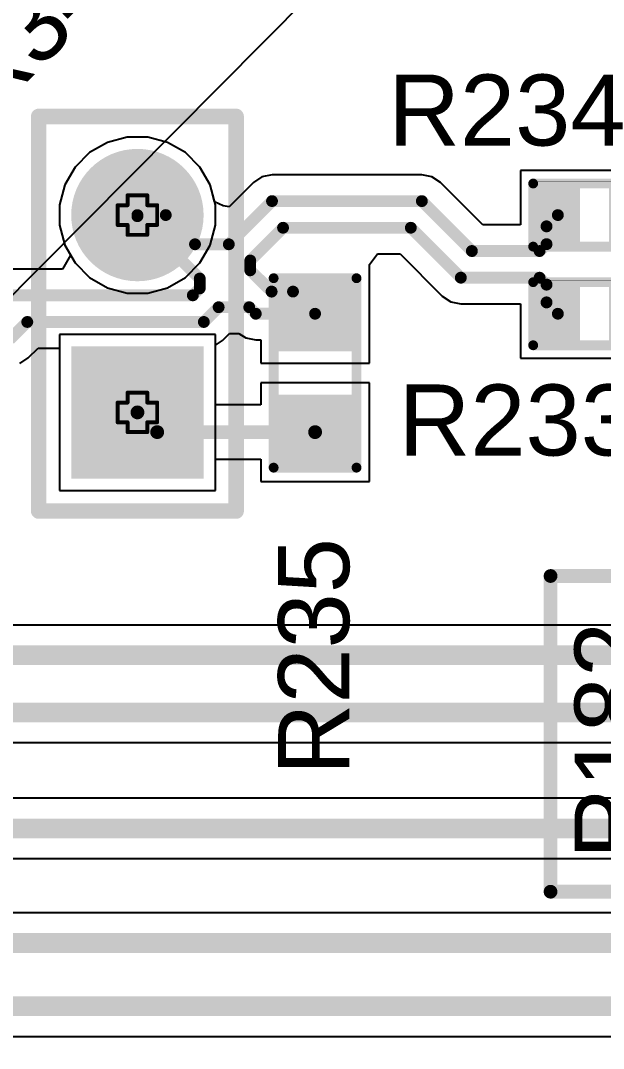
# Model space of a CAD drawing. Header units: inches. Extents: x -11 to 5379, y 0 to 5429.
# Drawn here: x 71.67 to 79.17, y 68.47 to 81.7 of the extents above; entities that cross this region are included whole.
import ezdxf

# ---------------------------------------------------------------- set-up
doc = ezdxf.new("R2010")
doc.units = ezdxf.units.IN
for name, color, linetype in [('Bottom Layer', 5, 'Continuous'), ('Bottom Solder', 6, 'Continuous'), ('Drill Drawing', 1, 'Continuous'), ('GND', 16, 'Continuous'), ('Multi-Layer', 9, 'Continuous'), ('Pad Holes', 156, 'Continuous'), ('PWR', 76, 'Continuous'), ('Top Layer', 1, 'Continuous'), ('Top Overlay', 2, 'Continuous'), ('Top Paste', 8, 'Continuous'), ('Top Solder', 216, 'Continuous')]:
    doc.layers.add(name, color=color, linetype=linetype)
doc.styles.add('Arial', font='', dxfattribs={"height": 0.2})
doc.styles.get('Arial').set_extended_font_data('Arial')

# ---------------------------------------------------------------- blocks, each defined once
blk = doc.blocks.new('R___0603_25')
at = {"layer": 'Top Layer'}
for points in [[(-0.381, 0.4445), (-0.381, -0.4445), (-1.143, -0.4445), (-1.143, 0.4445)], [(1.143, 0.4445), (1.143, -0.4445), (0.381, -0.4445), (0.381, 0.4445)]]:
    blk.add_hatch(color=1, dxfattribs=at).paths.add_polyline_path(points)
at = {"layer": 'Top Paste'}
for points in [[(-0.381, 0.4445), (-0.381, -0.4445), (-1.143, -0.4445), (-1.143, 0.4445)], [(1.143, 0.4445), (1.143, -0.4445), (0.381, -0.4445), (0.381, 0.4445)]]:
    blk.add_hatch(color=8, dxfattribs=at).paths.add_polyline_path(points)
at = {"layer": 'Top Solder'}
for points in [[(-0.2794, 0.5461), (-0.2794, -0.5461), (-1.2446, -0.5461), (-1.2446, 0.5461)], [(1.2446, 0.5461), (1.2446, -0.5461), (0.2794, -0.5461), (0.2794, 0.5461)]]:
    blk.add_hatch(color=216, dxfattribs=at).paths.add_polyline_path(points)
at = {"layer": 'Top Overlay'}
for points in [[(-1.2192, 0.5334, 0.127, 0.127, 0), (1.2192, 0.5334, 0.127, 0.127, 0)], [(-1.2192, 0.5334, 0.127, 0.127, 0), (-1.2192, -0.5334, 0.127, 0.127, 0)], [(1.2192, 0.5334, 0.127, 0.127, 0), (1.2192, -0.5334, 0.127, 0.127, 0)], [(-1.2192, -0.5334, 0.127, 0.127, 0), (1.2192, -0.5334, 0.127, 0.127, 0)]]:
    blk.add_lwpolyline(points, format="xyseb", dxfattribs=at)
for points in [[(-1.25095, 0.5334, 0.0635, 0.0635, 1), (-1.18745, 0.5334, 0.0635, 0.0635, 1)], [(-1.25095, 0.5334, 0.0635, 0.0635, 1), (-1.18745, 0.5334, 0.0635, 0.0635, 1)], [(1.18745, 0.5334, 0.0635, 0.0635, 1), (1.25095, 0.5334, 0.0635, 0.0635, 1)], [(1.18745, 0.5334, 0.0635, 0.0635, 1), (1.25095, 0.5334, 0.0635, 0.0635, 1)], [(-1.25095, -0.5334, 0.0635, 0.0635, 1), (-1.18745, -0.5334, 0.0635, 0.0635, 1)], [(-1.25095, -0.5334, 0.0635, 0.0635, 1), (-1.18745, -0.5334, 0.0635, 0.0635, 1)], [(1.18745, -0.5334, 0.0635, 0.0635, 1), (1.25095, -0.5334, 0.0635, 0.0635, 1)], [(1.18745, -0.5334, 0.0635, 0.0635, 1), (1.25095, -0.5334, 0.0635, 0.0635, 1)]]:
    blk.add_lwpolyline(points, format="xyseb", close=True, dxfattribs=at)
blk = doc.blocks.new('R___0402_26')
at = {"layer": 'Top Layer'}
for points in [[(-0.699, -0.318), (-0.699, 0.318), (-0.241, 0.318), (-0.241, -0.318)], [(0.241, -0.318), (0.241, 0.318), (0.699, 0.318), (0.699, -0.318)]]:
    blk.add_hatch(color=1, dxfattribs=at).paths.add_polyline_path(points)
at = {"layer": 'Top Paste'}
for points in [[(-0.699, -0.318), (-0.699, 0.318), (-0.241, 0.318), (-0.241, -0.318)], [(0.241, -0.318), (0.241, 0.318), (0.699, 0.318), (0.699, -0.318)]]:
    blk.add_hatch(color=8, dxfattribs=at).paths.add_polyline_path(points)
at = {"layer": 'Top Solder'}
for points in [[(-0.754, -0.373), (-0.754, 0.373), (-0.186, 0.373), (-0.186, -0.373)], [(0.186, -0.373), (0.186, 0.373), (0.754, 0.373), (0.754, -0.373)]]:
    blk.add_hatch(color=216, dxfattribs=at).paths.add_polyline_path(points)
at = {"layer": 'Top Overlay'}
for points in [[(-0.787, 0.406, 0.127, 0.127, 0), (-0.787, -0.406, 0.127, 0.127, 0)], [(0.787, 0.406, 0.127, 0.127, 0), (-0.787, 0.406, 0.127, 0.127, 0)], [(0.787, 0.406, 0.127, 0.127, 0), (0.787, -0.406, 0.127, 0.127, 0)], [(0.787, -0.406, 0.127, 0.127, 0), (-0.787, -0.406, 0.127, 0.127, 0)], [(0.813, -0.432, 0.00323, 0.00323, 0), (-0.813, -0.432, 0.00323, 0.00323, 0)]]:
    blk.add_lwpolyline(points, format="xyseb", dxfattribs=at)
for points in [[(-0.819, 0.406, 0.0635, 0.0635, 1), (-0.756, 0.406, 0.0635, 0.0635, 1)], [(-0.819, 0.406, 0.0635, 0.0635, 1), (-0.756, 0.406, 0.0635, 0.0635, 1)], [(0.756, 0.406, 0.0635, 0.0635, 1), (0.819, 0.406, 0.0635, 0.0635, 1)], [(0.756, 0.406, 0.0635, 0.0635, 1), (0.819, 0.406, 0.0635, 0.0635, 1)], [(-0.819, -0.406, 0.0635, 0.0635, 1), (-0.756, -0.406, 0.0635, 0.0635, 1)], [(-0.819, -0.406, 0.0635, 0.0635, 1), (-0.756, -0.406, 0.0635, 0.0635, 1)], [(0.756, -0.406, 0.0635, 0.0635, 1), (0.819, -0.406, 0.0635, 0.0635, 1)], [(0.756, -0.406, 0.0635, 0.0635, 1), (0.819, -0.406, 0.0635, 0.0635, 1)], [(-0.814, -0.432, 0.00161, 0.00161, 1), (-0.812, -0.432, 0.00161, 0.00161, 1)], [(0.812, -0.432, 0.00161, 0.00161, 1), (0.814, -0.432, 0.00161, 0.00161, 1)]]:
    blk.add_lwpolyline(points, format="xyseb", close=True, dxfattribs=at)
blk = doc.blocks.new('R___0402_27')
at = {"layer": 'Top Layer'}
for points in [[(-0.699, -0.318), (-0.699, 0.318), (-0.241, 0.318), (-0.241, -0.318)], [(0.241, -0.318), (0.241, 0.318), (0.699, 0.318), (0.699, -0.318)]]:
    blk.add_hatch(color=1, dxfattribs=at).paths.add_polyline_path(points)
at = {"layer": 'Top Paste'}
for points in [[(-0.699, -0.318), (-0.699, 0.318), (-0.241, 0.318), (-0.241, -0.318)], [(0.241, -0.318), (0.241, 0.318), (0.699, 0.318), (0.699, -0.318)]]:
    blk.add_hatch(color=8, dxfattribs=at).paths.add_polyline_path(points)
at = {"layer": 'Top Solder'}
for points in [[(-0.754, -0.373), (-0.754, 0.373), (-0.186, 0.373), (-0.186, -0.373)], [(0.186, -0.373), (0.186, 0.373), (0.754, 0.373), (0.754, -0.373)]]:
    blk.add_hatch(color=216, dxfattribs=at).paths.add_polyline_path(points)
at = {"layer": 'Top Overlay'}
for points in [[(-0.787, 0.406, 0.127, 0.127, 0), (-0.787, -0.406, 0.127, 0.127, 0)], [(0.787, 0.406, 0.127, 0.127, 0), (-0.787, 0.406, 0.127, 0.127, 0)], [(0.787, 0.406, 0.127, 0.127, 0), (0.787, -0.406, 0.127, 0.127, 0)], [(0.787, -0.406, 0.127, 0.127, 0), (-0.787, -0.406, 0.127, 0.127, 0)], [(0.813, -0.432, 0.00323, 0.00323, 0), (-0.813, -0.432, 0.00323, 0.00323, 0)]]:
    blk.add_lwpolyline(points, format="xyseb", dxfattribs=at)
for points in [[(-0.819, 0.406, 0.0635, 0.0635, 1), (-0.756, 0.406, 0.0635, 0.0635, 1)], [(-0.819, 0.406, 0.0635, 0.0635, 1), (-0.756, 0.406, 0.0635, 0.0635, 1)], [(0.756, 0.406, 0.0635, 0.0635, 1), (0.819, 0.406, 0.0635, 0.0635, 1)], [(0.756, 0.406, 0.0635, 0.0635, 1), (0.819, 0.406, 0.0635, 0.0635, 1)], [(-0.819, -0.406, 0.0635, 0.0635, 1), (-0.756, -0.406, 0.0635, 0.0635, 1)], [(-0.819, -0.406, 0.0635, 0.0635, 1), (-0.756, -0.406, 0.0635, 0.0635, 1)], [(0.756, -0.406, 0.0635, 0.0635, 1), (0.819, -0.406, 0.0635, 0.0635, 1)], [(0.756, -0.406, 0.0635, 0.0635, 1), (0.819, -0.406, 0.0635, 0.0635, 1)], [(-0.814, -0.432, 0.00161, 0.00161, 1), (-0.812, -0.432, 0.00161, 0.00161, 1)], [(0.812, -0.432, 0.00161, 0.00161, 1), (0.814, -0.432, 0.00161, 0.00161, 1)]]:
    blk.add_lwpolyline(points, format="xyseb", close=True, dxfattribs=at)
blk = doc.blocks.new('HDR1X2__28')
at = {"layer": 'Bottom Layer'}
blk.add_hatch(color=5, dxfattribs=at).paths.add_polyline_path([(-0.75, 0.75), (0.75, 0.75), (0.75, -0.75), (-0.75, -0.75)])
h = blk.add_hatch(color=5, dxfattribs=at)
edge = h.paths.add_edge_path()
edge.add_arc((2.54, 0), 0.75, 0, 360)
at = {"layer": 'Bottom Solder'}
blk.add_hatch(color=6, dxfattribs=at).paths.add_polyline_path([(-0.852, 0.852), (0.852, 0.852), (0.852, -0.852), (-0.852, -0.852)])
h = blk.add_hatch(color=6, dxfattribs=at)
edge = h.paths.add_edge_path()
edge.add_arc((2.54, 0), 0.852, 0, 360)
at = {"layer": 'GND'}
blk.add_hatch(color=16, dxfattribs=at).paths.add_polyline_path([(-0.75, 0.75), (0.75, 0.75), (0.75, -0.75), (-0.75, -0.75)])
h = blk.add_hatch(color=16, dxfattribs=at)
edge = h.paths.add_edge_path()
edge.add_arc((2.54, 0), 0.75, 0, 360)
at = {"layer": 'Multi-Layer'}
blk.add_hatch(color=9, dxfattribs=at).paths.add_polyline_path([(-0.75, 0.75), (0.75, 0.75), (0.75, -0.75), (-0.75, -0.75)])
h = blk.add_hatch(color=9, dxfattribs=at)
edge = h.paths.add_edge_path()
edge.add_arc((2.54, 0), 0.75, 0, 360)
at = {"layer": 'Pad Holes'}
h = blk.add_hatch(color=7, dxfattribs=at)
edge = h.paths.add_edge_path()
edge.add_arc((0, 0), 0.45, 0, 360)
h = blk.add_hatch(color=7, dxfattribs=at)
edge = h.paths.add_edge_path()
edge.add_arc((2.54, 0), 0.45, 0, 360)
at = {"layer": 'PWR'}
blk.add_hatch(color=76, dxfattribs=at).paths.add_polyline_path([(-0.75, 0.75), (0.75, 0.75), (0.75, -0.75), (-0.75, -0.75)])
h = blk.add_hatch(color=76, dxfattribs=at)
edge = h.paths.add_edge_path()
edge.add_arc((2.54, 0), 0.75, 0, 360)
at = {"layer": 'Top Layer'}
blk.add_hatch(color=1, dxfattribs=at).paths.add_polyline_path([(-0.75, 0.75), (0.75, 0.75), (0.75, -0.75), (-0.75, -0.75)])
h = blk.add_hatch(color=1, dxfattribs=at)
edge = h.paths.add_edge_path()
edge.add_arc((2.54, 0), 0.75, 0, 360)
at = {"layer": 'Top Solder'}
blk.add_hatch(color=216, dxfattribs=at).paths.add_polyline_path([(-0.852, 0.852), (0.852, 0.852), (0.852, -0.852), (-0.852, -0.852)])
h = blk.add_hatch(color=216, dxfattribs=at)
edge = h.paths.add_edge_path()
edge.add_arc((2.54, 0), 0.852, 0, 360)
at = {"layer": 'Top Overlay'}
for points in [[(-1.27, 1.27, 0.2, 0.2, 0), (3.81, 1.27, 0.2, 0.2, 0)], [(-1.27, 1.27, 0.2, 0.2, 0), (-1.27, -1.27, 0.2, 0.2, 0)], [(3.81, 1.27, 0.2, 0.2, 0), (3.81, -1.27, 0.2, 0.2, 0)], [(-1.27, -1.27, 0.2, 0.2, 0), (3.81, -1.27, 0.2, 0.2, 0)]]:
    blk.add_lwpolyline(points, format="xyseb", dxfattribs=at)
for points in [[(-1.32, 1.27, 0.1, 0.1, 1), (-1.22, 1.27, 0.1, 0.1, 1)], [(-1.32, 1.27, 0.1, 0.1, 1), (-1.22, 1.27, 0.1, 0.1, 1)], [(3.76, 1.27, 0.1, 0.1, 1), (3.86, 1.27, 0.1, 0.1, 1)], [(3.76, 1.27, 0.1, 0.1, 1), (3.86, 1.27, 0.1, 0.1, 1)], [(-1.32, -1.27, 0.1, 0.1, 1), (-1.22, -1.27, 0.1, 0.1, 1)], [(-1.32, -1.27, 0.1, 0.1, 1), (-1.22, -1.27, 0.1, 0.1, 1)], [(3.76, -1.27, 0.1, 0.1, 1), (3.86, -1.27, 0.1, 0.1, 1)], [(3.76, -1.27, 0.1, 0.1, 1), (3.86, -1.27, 0.1, 0.1, 1)]]:
    blk.add_lwpolyline(points, format="xyseb", close=True, dxfattribs=at)

msp = doc.modelspace()

# ---------------------------------------------------------------- linework, layer by layer
at = {"layer": 'Bottom Layer'}
for p, q in [((73.038, 80.199), (72.783, 80.131)), ((73.302, 80.199), (73.038, 80.199)), ((73.558, 80.131), (73.302, 80.199)), ((72.783, 80.131), (72.554, 79.999)), ((73.787, 79.999), (73.558, 80.131)), ((72.554, 79.999), (72.367, 79.812)), ((73.973, 79.812), (73.787, 79.999)), ((72.367, 79.812), (72.234, 79.583)), ((74.106, 79.583), (73.973, 79.812)), ((72.234, 79.583), (72.166, 79.327)), ((74.174, 79.327), (74.106, 79.583)), ((72.166, 79.327), (72.166, 79.063)), ((74.174, 79.063), (74.174, 79.327)), ((72.166, 79.063), (72.234, 78.808)), ((74.106, 78.808), (74.174, 79.063)), ((72.234, 78.808), (72.367, 78.579)), ((73.973, 78.579), (74.106, 78.808)), ((72.367, 78.579), (72.554, 78.392)), ((73.787, 78.392), (73.973, 78.579)), ((72.554, 78.392), (72.783, 78.26)), ((73.558, 78.26), (73.787, 78.392)), ((72.783, 78.26), (73.038, 78.191)), ((73.302, 78.191), (73.558, 78.26)), ((73.038, 78.191), (73.302, 78.191)), ((74.174, 77.659), (72.166, 77.659)), ((72.166, 77.659), (72.166, 75.651)), ((74.174, 75.651), (74.174, 77.659)), ((72.166, 75.651), (74.174, 75.651))]:
    msp.add_line(p, q, dxfattribs=at)
at = {"layer": 'Bottom Solder'}
msp.add_line((6.245, 12.319), (5379.208, 5429.208), dxfattribs=at)
at = {"layer": 'Drill Drawing'}
for points in [[(73.043, 79.322, 0.0508, 0.0508, 0), (73.043, 79.449, 0.0508, 0.0508, 0)], [(73.043, 79.449, 0.0508, 0.0508, 0), (73.297, 79.449, 0.0508, 0.0508, 0)], [(73.297, 79.322, 0.0508, 0.0508, 0), (73.297, 79.449, 0.0508, 0.0508, 0)], [(72.916, 79.068, 0.0508, 0.0508, 0), (72.916, 79.322, 0.0508, 0.0508, 0)], [(72.916, 79.322, 0.0508, 0.0508, 0), (73.043, 79.322, 0.0508, 0.0508, 0)], [(73.297, 79.322, 0.0508, 0.0508, 0), (73.424, 79.322, 0.0508, 0.0508, 0)], [(73.424, 79.068, 0.0508, 0.0508, 0), (73.424, 79.322, 0.0508, 0.0508, 0)], [(72.916, 79.068, 0.0508, 0.0508, 0), (73.043, 79.068, 0.0508, 0.0508, 0)], [(73.043, 78.941, 0.0508, 0.0508, 0), (73.043, 79.068, 0.0508, 0.0508, 0)], [(73.297, 79.068, 0.0508, 0.0508, 0), (73.424, 79.068, 0.0508, 0.0508, 0)], [(73.297, 78.941, 0.0508, 0.0508, 0), (73.297, 79.068, 0.0508, 0.0508, 0)], [(73.043, 78.941, 0.0508, 0.0508, 0), (73.297, 78.941, 0.0508, 0.0508, 0)], [(73.043, 76.782, 0.0508, 0.0508, 0), (73.043, 76.909, 0.0508, 0.0508, 0)], [(73.043, 76.909, 0.0508, 0.0508, 0), (73.297, 76.909, 0.0508, 0.0508, 0)], [(73.297, 76.782, 0.0508, 0.0508, 0), (73.297, 76.909, 0.0508, 0.0508, 0)], [(72.916, 76.528, 0.0508, 0.0508, 0), (72.916, 76.782, 0.0508, 0.0508, 0)], [(72.916, 76.782, 0.0508, 0.0508, 0), (73.043, 76.782, 0.0508, 0.0508, 0)], [(73.297, 76.782, 0.0508, 0.0508, 0), (73.424, 76.782, 0.0508, 0.0508, 0)], [(73.424, 76.528, 0.0508, 0.0508, 0), (73.424, 76.782, 0.0508, 0.0508, 0)], [(72.916, 76.528, 0.0508, 0.0508, 0), (73.043, 76.528, 0.0508, 0.0508, 0)], [(73.043, 76.401, 0.0508, 0.0508, 0), (73.043, 76.528, 0.0508, 0.0508, 0)], [(73.297, 76.528, 0.0508, 0.0508, 0), (73.424, 76.528, 0.0508, 0.0508, 0)], [(73.297, 76.401, 0.0508, 0.0508, 0), (73.297, 76.528, 0.0508, 0.0508, 0)], [(73.043, 76.401, 0.0508, 0.0508, 0), (73.297, 76.401, 0.0508, 0.0508, 0)]]:
    msp.add_lwpolyline(points, format="xyseb", dxfattribs=at)
for points in [[(73.03, 79.449, 0.0254, 0.0254, 1), (73.056, 79.449, 0.0254, 0.0254, 1)], [(73.03, 79.449, 0.0254, 0.0254, 1), (73.056, 79.449, 0.0254, 0.0254, 1)], [(73.284, 79.449, 0.0254, 0.0254, 1), (73.31, 79.449, 0.0254, 0.0254, 1)], [(73.284, 79.449, 0.0254, 0.0254, 1), (73.31, 79.449, 0.0254, 0.0254, 1)], [(72.903, 79.322, 0.0254, 0.0254, 1), (72.929, 79.322, 0.0254, 0.0254, 1)], [(72.903, 79.322, 0.0254, 0.0254, 1), (72.929, 79.322, 0.0254, 0.0254, 1)], [(73.03, 79.322, 0.0254, 0.0254, 1), (73.056, 79.322, 0.0254, 0.0254, 1)], [(73.03, 79.322, 0.0254, 0.0254, 1), (73.056, 79.322, 0.0254, 0.0254, 1)], [(73.284, 79.322, 0.0254, 0.0254, 1), (73.31, 79.322, 0.0254, 0.0254, 1)], [(73.284, 79.322, 0.0254, 0.0254, 1), (73.31, 79.322, 0.0254, 0.0254, 1)], [(73.411, 79.322, 0.0254, 0.0254, 1), (73.437, 79.322, 0.0254, 0.0254, 1)], [(73.411, 79.322, 0.0254, 0.0254, 1), (73.437, 79.322, 0.0254, 0.0254, 1)], [(72.903, 79.068, 0.0254, 0.0254, 1), (72.929, 79.068, 0.0254, 0.0254, 1)], [(72.903, 79.068, 0.0254, 0.0254, 1), (72.929, 79.068, 0.0254, 0.0254, 1)], [(73.03, 79.068, 0.0254, 0.0254, 1), (73.056, 79.068, 0.0254, 0.0254, 1)], [(73.03, 79.068, 0.0254, 0.0254, 1), (73.056, 79.068, 0.0254, 0.0254, 1)], [(73.284, 79.068, 0.0254, 0.0254, 1), (73.31, 79.068, 0.0254, 0.0254, 1)], [(73.284, 79.068, 0.0254, 0.0254, 1), (73.31, 79.068, 0.0254, 0.0254, 1)], [(73.411, 79.068, 0.0254, 0.0254, 1), (73.437, 79.068, 0.0254, 0.0254, 1)], [(73.411, 79.068, 0.0254, 0.0254, 1), (73.437, 79.068, 0.0254, 0.0254, 1)], [(73.03, 78.941, 0.0254, 0.0254, 1), (73.056, 78.941, 0.0254, 0.0254, 1)], [(73.03, 78.941, 0.0254, 0.0254, 1), (73.056, 78.941, 0.0254, 0.0254, 1)], [(73.284, 78.941, 0.0254, 0.0254, 1), (73.31, 78.941, 0.0254, 0.0254, 1)], [(73.284, 78.941, 0.0254, 0.0254, 1), (73.31, 78.941, 0.0254, 0.0254, 1)], [(73.03, 76.909, 0.0254, 0.0254, 1), (73.056, 76.909, 0.0254, 0.0254, 1)], [(73.03, 76.909, 0.0254, 0.0254, 1), (73.056, 76.909, 0.0254, 0.0254, 1)], [(73.284, 76.909, 0.0254, 0.0254, 1), (73.31, 76.909, 0.0254, 0.0254, 1)], [(73.284, 76.909, 0.0254, 0.0254, 1), (73.31, 76.909, 0.0254, 0.0254, 1)], [(72.903, 76.782, 0.0254, 0.0254, 1), (72.929, 76.782, 0.0254, 0.0254, 1)], [(72.903, 76.782, 0.0254, 0.0254, 1), (72.929, 76.782, 0.0254, 0.0254, 1)], [(73.03, 76.782, 0.0254, 0.0254, 1), (73.056, 76.782, 0.0254, 0.0254, 1)], [(73.03, 76.782, 0.0254, 0.0254, 1), (73.056, 76.782, 0.0254, 0.0254, 1)], [(73.284, 76.782, 0.0254, 0.0254, 1), (73.31, 76.782, 0.0254, 0.0254, 1)], [(73.284, 76.782, 0.0254, 0.0254, 1), (73.31, 76.782, 0.0254, 0.0254, 1)], [(73.411, 76.782, 0.0254, 0.0254, 1), (73.437, 76.782, 0.0254, 0.0254, 1)], [(73.411, 76.782, 0.0254, 0.0254, 1), (73.437, 76.782, 0.0254, 0.0254, 1)], [(72.903, 76.528, 0.0254, 0.0254, 1), (72.929, 76.528, 0.0254, 0.0254, 1)], [(72.903, 76.528, 0.0254, 0.0254, 1), (72.929, 76.528, 0.0254, 0.0254, 1)], [(73.03, 76.528, 0.0254, 0.0254, 1), (73.056, 76.528, 0.0254, 0.0254, 1)], [(73.03, 76.528, 0.0254, 0.0254, 1), (73.056, 76.528, 0.0254, 0.0254, 1)], [(73.284, 76.528, 0.0254, 0.0254, 1), (73.31, 76.528, 0.0254, 0.0254, 1)], [(73.284, 76.528, 0.0254, 0.0254, 1), (73.31, 76.528, 0.0254, 0.0254, 1)], [(73.411, 76.528, 0.0254, 0.0254, 1), (73.437, 76.528, 0.0254, 0.0254, 1)], [(73.411, 76.528, 0.0254, 0.0254, 1), (73.437, 76.528, 0.0254, 0.0254, 1)], [(73.03, 76.401, 0.0254, 0.0254, 1), (73.056, 76.401, 0.0254, 0.0254, 1)], [(73.03, 76.401, 0.0254, 0.0254, 1), (73.056, 76.401, 0.0254, 0.0254, 1)], [(73.284, 76.401, 0.0254, 0.0254, 1), (73.31, 76.401, 0.0254, 0.0254, 1)], [(73.284, 76.401, 0.0254, 0.0254, 1), (73.31, 76.401, 0.0254, 0.0254, 1)]]:
    msp.add_lwpolyline(points, format="xyseb", close=True, dxfattribs=at)
at = {"layer": 'GND'}
for p, q in [((73.038, 80.199), (72.783, 80.131)), ((73.302, 80.199), (73.038, 80.199)), ((73.558, 80.131), (73.302, 80.199)), ((72.783, 80.131), (72.554, 79.999)), ((73.787, 79.999), (73.558, 80.131)), ((72.554, 79.999), (72.367, 79.812)), ((73.973, 79.812), (73.787, 79.999)), ((72.367, 79.812), (72.234, 79.583)), ((74.106, 79.583), (73.973, 79.812)), ((72.234, 79.583), (72.166, 79.327)), ((74.174, 79.327), (74.106, 79.583)), ((72.166, 79.327), (72.166, 79.063)), ((74.174, 79.063), (74.174, 79.327)), ((72.166, 79.063), (72.234, 78.808)), ((74.106, 78.808), (74.174, 79.063)), ((72.234, 78.808), (72.367, 78.579)), ((73.973, 78.579), (74.106, 78.808)), ((72.367, 78.579), (72.554, 78.392)), ((73.787, 78.392), (73.973, 78.579)), ((72.554, 78.392), (72.783, 78.26)), ((73.558, 78.26), (73.787, 78.392)), ((72.783, 78.26), (73.038, 78.191)), ((73.302, 78.191), (73.558, 78.26)), ((73.038, 78.191), (73.302, 78.191)), ((74.174, 77.659), (72.166, 77.659)), ((72.166, 77.659), (72.166, 75.651)), ((74.174, 75.651), (74.174, 77.659)), ((72.166, 75.651), (74.174, 75.651))]:
    msp.add_line(p, q, dxfattribs=at)
at = {"layer": 'PWR'}
for p, q in [((73.038, 80.199), (72.783, 80.131)), ((73.302, 80.199), (73.038, 80.199)), ((73.558, 80.131), (73.302, 80.199)), ((72.783, 80.131), (72.554, 79.999)), ((73.787, 79.999), (73.558, 80.131)), ((72.554, 79.999), (72.367, 79.812)), ((73.973, 79.812), (73.787, 79.999)), ((72.367, 79.812), (72.234, 79.583)), ((74.106, 79.583), (73.973, 79.812)), ((72.234, 79.583), (72.166, 79.327)), ((74.174, 79.327), (74.106, 79.583)), ((72.166, 79.327), (72.166, 79.063)), ((74.174, 79.063), (74.174, 79.327)), ((72.166, 79.063), (72.234, 78.808)), ((74.106, 78.808), (74.174, 79.063)), ((72.234, 78.808), (72.367, 78.579)), ((73.973, 78.579), (74.106, 78.808)), ((72.367, 78.579), (72.554, 78.392)), ((73.787, 78.392), (73.973, 78.579)), ((72.554, 78.392), (72.783, 78.26)), ((73.558, 78.26), (73.787, 78.392)), ((72.783, 78.26), (73.038, 78.191)), ((73.302, 78.191), (73.558, 78.26)), ((73.038, 78.191), (73.302, 78.191)), ((74.174, 77.659), (72.166, 77.659)), ((72.166, 77.659), (72.166, 75.651)), ((74.174, 75.651), (74.174, 77.659)), ((72.166, 75.651), (74.174, 75.651))]:
    msp.add_line(p, q, dxfattribs=at)
at = {"layer": 'Top Layer'}
for p, q in [((73.038, 80.199), (72.783, 80.131)), ((73.302, 80.199), (73.038, 80.199)), ((73.558, 80.131), (73.302, 80.199)), ((72.783, 80.131), (72.554, 79.999)), ((73.787, 79.999), (73.558, 80.131)), ((72.554, 79.999), (72.367, 79.812)), ((73.973, 79.812), (73.787, 79.999)), ((72.367, 79.812), (72.234, 79.583)), ((74.106, 79.583), (73.973, 79.812)), ((74.773, 79.686), (74.664, 79.613)), ((74.902, 79.712), (74.773, 79.686)), ((76.83, 79.712), (74.902, 79.712)), ((76.959, 79.686), (76.83, 79.712)), ((77.068, 79.613), (76.959, 79.686)), ((80.003, 79.767), (78.098, 79.767)), ((78.098, 79.767), (78.098, 79.068)), ((72.234, 79.583), (72.166, 79.327)), ((74.164, 79.365), (74.106, 79.583)), ((74.664, 79.613), (74.352, 79.301)), ((77.613, 79.068), (77.068, 79.613)), ((72.166, 79.327), (72.166, 79.063)), ((74.272, 79.313), (74.164, 79.365)), ((74.352, 79.301), (74.272, 79.313)), ((72.166, 79.063), (72.234, 78.808)), ((78.098, 79.068), (77.613, 79.068)), ((72.234, 78.808), (72.31, 78.677)), ((72.31, 78.677), (72.207, 78.499)), ((76.155, 78.56), (76.258, 78.695)), ((76.258, 78.695), (76.549, 78.695)), ((76.549, 78.695), (77.093, 78.151)), ((72.207, 78.499), (70.925, 78.499)), ((76.155, 77.29), (76.155, 78.56)), ((77.093, 78.151), (77.203, 78.078)), ((77.203, 78.078), (77.332, 78.052)), ((77.332, 78.052), (78.098, 78.052)), ((78.098, 78.052), (78.098, 77.354)), ((74.263, 77.581), (74.354, 77.672)), ((74.354, 77.672), (74.477, 77.672)), ((74.477, 77.672), (74.564, 77.614)), ((74.174, 77.522), (74.263, 77.581)), ((74.564, 77.614), (74.693, 77.589)), ((74.693, 77.589), (74.758, 77.589)), ((74.758, 77.589), (74.758, 77.29)), ((71.765, 77.356), (71.892, 77.483)), ((71.892, 77.483), (72.166, 77.483)), ((72.166, 77.483), (72.166, 75.651)), ((74.174, 76.751), (74.174, 77.522)), ((71.656, 77.283), (71.765, 77.356)), ((74.758, 77.29), (76.155, 77.29)), ((78.098, 77.354), (79.364, 77.354)), ((76.155, 77.036), (74.758, 77.036)), ((74.758, 77.036), (74.758, 76.751)), ((76.155, 75.766), (76.155, 77.036)), ((74.758, 76.751), (74.174, 76.751)), ((74.174, 75.651), (74.174, 76.052)), ((74.174, 76.052), (74.758, 76.052)), ((74.758, 76.052), (74.758, 75.766)), ((74.758, 75.766), (76.155, 75.766)), ((72.166, 75.651), (74.174, 75.651)), ((99.394, 73.918), (55.699, 73.918)), ((56.165, 72.405), (99.692, 72.405)), ((99.486, 71.689), (68.195, 71.689)), ((68.195, 70.912), (99.647, 70.912)), ((122.033, 70.213), (61.019, 70.213)), ((60.655, 68.623), (121.169, 68.623))]:
    msp.add_line(p, q, dxfattribs=at)
for points in [[(74.346, 78.819, 0.152, 0.152, 0), (74.902, 79.375, 0.152, 0.152, 0)], [(74.902, 79.375, 0.152, 0.152, 0), (76.83, 79.375, 0.152, 0.152, 0)], [(76.83, 79.375, 0.152, 0.152, 0), (77.474, 78.732, 0.152, 0.152, 0)], [(73.17, 79.18, 0.152, 0.152, 0), (73.17, 79.195, 0.152, 0.152, 0)], [(73.17, 79.195, 0.152, 0.152, 0), (73.535, 79.195, 0.152, 0.152, 0)], [(73.17, 79.18, 0.152, 0.152, 0), (73.972, 78.378, 0.152, 0.152, 0)], [(73.535, 79.195, 0.152, 0.152, 0), (73.911, 78.819, 0.152, 0.152, 0)], [(78.435, 79.05, 0.152, 0.152, 0), (78.58, 79.195, 0.152, 0.152, 0)], [(78.435, 78.821, 0.152, 0.152, 0), (78.435, 79.05, 0.152, 0.152, 0)], [(74.622, 78.61, 0.152, 0.152, 0), (75.044, 79.032, 0.152, 0.152, 0)], [(75.044, 79.032, 0.152, 0.152, 0), (76.688, 79.032, 0.152, 0.152, 0)], [(76.688, 79.032, 0.152, 0.152, 0), (77.332, 78.389, 0.152, 0.152, 0)], [(73.911, 78.819, 0.152, 0.152, 0), (74.346, 78.819, 0.152, 0.152, 0)], [(78.345, 78.732, 0.152, 0.152, 0), (78.435, 78.821, 0.152, 0.152, 0)], [(77.474, 78.732, 0.152, 0.152, 0), (78.345, 78.732, 0.152, 0.152, 0)], [(74.622, 78.484, 0.152, 0.152, 0), (74.622, 78.61, 0.152, 0.152, 0)], [(74.622, 78.484, 0.152, 0.152, 0), (74.897, 78.21, 0.152, 0.152, 0)], [(77.332, 78.389, 0.152, 0.152, 0), (78.345, 78.389, 0.152, 0.152, 0)], [(78.345, 78.389, 0.152, 0.152, 0), (78.435, 78.3, 0.152, 0.152, 0)], [(73.972, 78.252, 0.152, 0.152, 0), (73.972, 78.378, 0.152, 0.152, 0)], [(78.435, 78.071, 0.152, 0.152, 0), (78.435, 78.3, 0.152, 0.152, 0)], [(71.433, 78.162, 0.152, 0.152, 0), (73.883, 78.162, 0.152, 0.152, 0)], [(73.883, 78.162, 0.152, 0.152, 0), (73.972, 78.252, 0.152, 0.152, 0)], [(74.897, 78.21, 0.152, 0.152, 0), (75.172, 78.21, 0.152, 0.152, 0)], [(75.172, 78.21, 0.152, 0.152, 0), (75.456, 77.925, 0.152, 0.152, 0)], [(74.025, 77.819, 0.152, 0.152, 0), (74.215, 78.009, 0.152, 0.152, 0)], [(74.215, 78.009, 0.152, 0.152, 0), (74.609, 78.009, 0.152, 0.152, 0)], [(74.609, 78.009, 0.152, 0.152, 0), (74.693, 77.925, 0.152, 0.152, 0)], [(78.435, 78.071, 0.152, 0.152, 0), (78.58, 77.925, 0.152, 0.152, 0)], [(74.693, 77.925, 0.152, 0.152, 0), (75.456, 77.925, 0.152, 0.152, 0)], [(71.527, 77.594, 0.152, 0.152, 0), (71.753, 77.819, 0.152, 0.152, 0)], [(71.753, 77.819, 0.152, 0.152, 0), (74.025, 77.819, 0.152, 0.152, 0)], [(73.17, 76.655, 0.178, 0.178, 0), (73.424, 76.401, 0.178, 0.178, 0)], [(73.424, 76.401, 0.178, 0.178, 0), (75.456, 76.401, 0.178, 0.178, 0)], [(55.699, 73.53, 0.254, 0.254, 0), (99.555, 73.53, 0.254, 0.254, 0)], [(56.004, 72.793, 0.254, 0.254, 0), (99.692, 72.793, 0.254, 0.254, 0)], [(67.8, 71.3, 0.254, 0.254, 0), (99.647, 71.3, 0.254, 0.254, 0)], [(60.858, 69.825, 0.254, 0.254, 0), (122.428, 69.825, 0.254, 0.254, 0)], [(60.655, 69.012, 0.254, 0.254, 0), (121.564, 69.012, 0.254, 0.254, 0)]]:
    msp.add_lwpolyline(points, format="xyseb", dxfattribs=at)
for points in [[(74.864, 79.375, 0.0762, 0.0762, 1), (74.94, 79.375, 0.0762, 0.0762, 1)], [(74.864, 79.375, 0.0762, 0.0762, 1), (74.94, 79.375, 0.0762, 0.0762, 1)], [(76.792, 79.375, 0.0762, 0.0762, 1), (76.868, 79.375, 0.0762, 0.0762, 1)], [(76.792, 79.375, 0.0762, 0.0762, 1), (76.868, 79.375, 0.0762, 0.0762, 1)], [(73.132, 79.195, 0.0762, 0.0762, 1), (73.208, 79.195, 0.0762, 0.0762, 1)], [(73.132, 79.195, 0.0762, 0.0762, 1), (73.208, 79.195, 0.0762, 0.0762, 1)], [(73.132, 79.18, 0.0762, 0.0762, 1), (73.208, 79.18, 0.0762, 0.0762, 1)], [(73.132, 79.18, 0.0762, 0.0762, 1), (73.208, 79.18, 0.0762, 0.0762, 1)], [(73.497, 79.195, 0.0762, 0.0762, 1), (73.573, 79.195, 0.0762, 0.0762, 1)], [(73.497, 79.195, 0.0762, 0.0762, 1), (73.573, 79.195, 0.0762, 0.0762, 1)], [(78.542, 79.195, 0.0762, 0.0762, 1), (78.618, 79.195, 0.0762, 0.0762, 1)], [(78.396, 79.05, 0.0762, 0.0762, 1), (78.473, 79.05, 0.0762, 0.0762, 1)], [(78.396, 79.05, 0.0762, 0.0762, 1), (78.473, 79.05, 0.0762, 0.0762, 1)], [(75.006, 79.032, 0.0762, 0.0762, 1), (75.082, 79.032, 0.0762, 0.0762, 1)], [(75.006, 79.032, 0.0762, 0.0762, 1), (75.082, 79.032, 0.0762, 0.0762, 1)], [(76.65, 79.032, 0.0762, 0.0762, 1), (76.726, 79.032, 0.0762, 0.0762, 1)], [(76.65, 79.032, 0.0762, 0.0762, 1), (76.726, 79.032, 0.0762, 0.0762, 1)], [(73.873, 78.819, 0.0762, 0.0762, 1), (73.949, 78.819, 0.0762, 0.0762, 1)], [(73.873, 78.819, 0.0762, 0.0762, 1), (73.949, 78.819, 0.0762, 0.0762, 1)], [(74.308, 78.819, 0.0762, 0.0762, 1), (74.384, 78.819, 0.0762, 0.0762, 1)], [(74.308, 78.819, 0.0762, 0.0762, 1), (74.384, 78.819, 0.0762, 0.0762, 1)], [(78.396, 78.821, 0.0762, 0.0762, 1), (78.473, 78.821, 0.0762, 0.0762, 1)], [(78.396, 78.821, 0.0762, 0.0762, 1), (78.473, 78.821, 0.0762, 0.0762, 1)], [(77.435, 78.732, 0.0762, 0.0762, 1), (77.512, 78.732, 0.0762, 0.0762, 1)], [(77.435, 78.732, 0.0762, 0.0762, 1), (77.512, 78.732, 0.0762, 0.0762, 1)], [(78.307, 78.732, 0.0762, 0.0762, 1), (78.383, 78.732, 0.0762, 0.0762, 1)], [(78.307, 78.732, 0.0762, 0.0762, 1), (78.383, 78.732, 0.0762, 0.0762, 1)], [(74.584, 78.61, 0.0762, 0.0762, 1), (74.66, 78.61, 0.0762, 0.0762, 1)], [(74.584, 78.61, 0.0762, 0.0762, 1), (74.66, 78.61, 0.0762, 0.0762, 1)], [(74.584, 78.484, 0.0762, 0.0762, 1), (74.66, 78.484, 0.0762, 0.0762, 1)], [(74.584, 78.484, 0.0762, 0.0762, 1), (74.66, 78.484, 0.0762, 0.0762, 1)], [(77.293, 78.389, 0.0762, 0.0762, 1), (77.37, 78.389, 0.0762, 0.0762, 1)], [(77.293, 78.389, 0.0762, 0.0762, 1), (77.37, 78.389, 0.0762, 0.0762, 1)], [(78.307, 78.389, 0.0762, 0.0762, 1), (78.383, 78.389, 0.0762, 0.0762, 1)], [(78.307, 78.389, 0.0762, 0.0762, 1), (78.383, 78.389, 0.0762, 0.0762, 1)], [(73.934, 78.378, 0.0762, 0.0762, 1), (74.01, 78.378, 0.0762, 0.0762, 1)], [(73.934, 78.378, 0.0762, 0.0762, 1), (74.01, 78.378, 0.0762, 0.0762, 1)], [(78.396, 78.3, 0.0762, 0.0762, 1), (78.473, 78.3, 0.0762, 0.0762, 1)], [(78.396, 78.3, 0.0762, 0.0762, 1), (78.473, 78.3, 0.0762, 0.0762, 1)], [(73.845, 78.162, 0.0762, 0.0762, 1), (73.921, 78.162, 0.0762, 0.0762, 1)], [(73.845, 78.162, 0.0762, 0.0762, 1), (73.921, 78.162, 0.0762, 0.0762, 1)], [(73.934, 78.252, 0.0762, 0.0762, 1), (74.01, 78.252, 0.0762, 0.0762, 1)], [(73.934, 78.252, 0.0762, 0.0762, 1), (74.01, 78.252, 0.0762, 0.0762, 1)], [(74.858, 78.21, 0.0762, 0.0762, 1), (74.935, 78.21, 0.0762, 0.0762, 1)], [(74.858, 78.21, 0.0762, 0.0762, 1), (74.935, 78.21, 0.0762, 0.0762, 1)], [(75.134, 78.21, 0.0762, 0.0762, 1), (75.21, 78.21, 0.0762, 0.0762, 1)], [(75.134, 78.21, 0.0762, 0.0762, 1), (75.21, 78.21, 0.0762, 0.0762, 1)], [(74.177, 78.009, 0.0762, 0.0762, 1), (74.253, 78.009, 0.0762, 0.0762, 1)], [(74.177, 78.009, 0.0762, 0.0762, 1), (74.253, 78.009, 0.0762, 0.0762, 1)], [(74.571, 78.009, 0.0762, 0.0762, 1), (74.647, 78.009, 0.0762, 0.0762, 1)], [(74.571, 78.009, 0.0762, 0.0762, 1), (74.647, 78.009, 0.0762, 0.0762, 1)], [(78.396, 78.071, 0.0762, 0.0762, 1), (78.473, 78.071, 0.0762, 0.0762, 1)], [(78.396, 78.071, 0.0762, 0.0762, 1), (78.473, 78.071, 0.0762, 0.0762, 1)], [(74.655, 77.925, 0.0762, 0.0762, 1), (74.731, 77.925, 0.0762, 0.0762, 1)], [(74.655, 77.925, 0.0762, 0.0762, 1), (74.731, 77.925, 0.0762, 0.0762, 1)], [(75.418, 77.925, 0.0762, 0.0762, 1), (75.494, 77.925, 0.0762, 0.0762, 1)], [(75.418, 77.925, 0.0762, 0.0762, 1), (75.494, 77.925, 0.0762, 0.0762, 1)], [(78.542, 77.925, 0.0762, 0.0762, 1), (78.618, 77.925, 0.0762, 0.0762, 1)], [(71.715, 77.819, 0.0762, 0.0762, 1), (71.791, 77.819, 0.0762, 0.0762, 1)], [(71.715, 77.819, 0.0762, 0.0762, 1), (71.791, 77.819, 0.0762, 0.0762, 1)], [(73.987, 77.819, 0.0762, 0.0762, 1), (74.063, 77.819, 0.0762, 0.0762, 1)], [(73.987, 77.819, 0.0762, 0.0762, 1), (74.063, 77.819, 0.0762, 0.0762, 1)], [(73.126, 76.655, 0.0889, 0.0889, 1), (73.215, 76.655, 0.0889, 0.0889, 1)], [(73.38, 76.401, 0.0889, 0.0889, 1), (73.469, 76.401, 0.0889, 0.0889, 1)], [(73.38, 76.401, 0.0889, 0.0889, 1), (73.469, 76.401, 0.0889, 0.0889, 1)], [(75.412, 76.401, 0.0889, 0.0889, 1), (75.501, 76.401, 0.0889, 0.0889, 1)]]:
    msp.add_lwpolyline(points, format="xyseb", close=True, dxfattribs=at)
at = {"layer": 'Top Overlay'}
for points in [[(78.486, 74.549, 0.178, 0.178, 0), (81.407, 74.549, 0.178, 0.178, 0)], [(78.486, 70.485, 0.178, 0.178, 0), (78.486, 74.549, 0.178, 0.178, 0)], [(78.486, 70.485, 0.178, 0.178, 0), (81.407, 70.485, 0.178, 0.178, 0)]]:
    msp.add_lwpolyline(points, format="xyseb", dxfattribs=at)
for points in [[(78.442, 74.549, 0.0889, 0.0889, 1), (78.53, 74.549, 0.0889, 0.0889, 1)], [(78.442, 74.549, 0.0889, 0.0889, 1), (78.53, 74.549, 0.0889, 0.0889, 1)], [(78.442, 70.485, 0.0889, 0.0889, 1), (78.53, 70.485, 0.0889, 0.0889, 1)], [(78.442, 70.485, 0.0889, 0.0889, 1), (78.53, 70.485, 0.0889, 0.0889, 1)]]:
    msp.add_lwpolyline(points, format="xyseb", close=True, dxfattribs=at)
at = {"layer": 'Top Solder'}
msp.add_line((6.245, 12.319), (5379.208, 5429.208), dxfattribs=at)

# ---------------------------------------------------------------- block references
for name, p, rotation in [('HDR1X2__28', (73.17, 76.655), 90), ('R___0402_26', (79.05, 79.195), 180), ('R___0603_25', (75.456, 77.163), 90), ('R___0402_27', (79.05, 77.925), 180)]:
    msp.add_blockref(name, p, dxfattribs=dict(rotation=rotation))

# ---------------------------------------------------------------- texts
at = {"layer": 'Top Overlay', "style": 'Arial'}
for s, rotation, p in [('R343', 45, (71.243, 80.4)), ('R235', 90, (75.895, 71.984)), ('R182', 90, (79.709, 70.904))]:
    msp.add_text(s, height=0.9144, rotation=rotation, dxfattribs=at).set_placement(p)
for s, p in [('R234', (76.397, 80.09)), ('R233', (76.531, 76.1))]:
    msp.add_text(s, height=0.9144, dxfattribs=at).set_placement(p)

doc.saveas('drawing.dxf')
